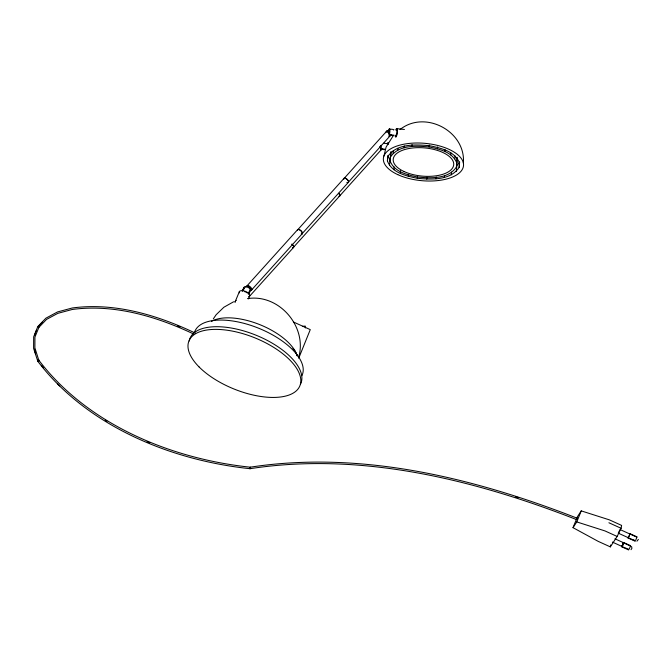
<?xml version="1.0" encoding="UTF-8"?>
<svg xmlns="http://www.w3.org/2000/svg" width="672" height="672" viewBox="0 0 672 672"><rect width="100%" height="100%" fill="white"/><g stroke="black" fill="none" stroke-linecap="round" stroke-linejoin="round"><path stroke-width="1.01" d="M380.52 147.815L380.528 145.891M389.206 133.804L389.231 128.99L392.969 129.41M388.87 134.249L388.811 129.814A3.2 0.739 -83.5 0 0 388.626 130.477M250.412 468.132L250.009 468.686C170.974 460.454 86.663 425.939 37.666 361.108L37.96 360.083M387.408 161.011L387.778 156.61C396.572 143.346 415.556 144.43 429.576 145.715C440.698 148.016 454.961 151.208 459.505 163.019L459.136 167.42C450.349 180.676 431.357 179.592 417.337 178.307C406.216 176.014 391.952 172.822 387.408 161.011L387.912 155.442L390.004 159.911L389.491 165.48M390.138 161.087L390.482 157.013C398.605 144.766 416.153 145.765 429.114 146.95C439.387 149.075 452.575 152.023 456.775 162.943L456.431 167.009C448.308 179.264 430.76 178.265 417.799 177.072C407.526 174.955 394.338 171.998 390.138 161.087L390.986 151.452M390.65 155.518L390.902 152.468M457.195 158.39L456.431 167.009M393.07 153.292L393.322 150.503M393.901 169.714L394.153 166.933M397.732 150.158L397.9 148.302M400.319 173.426L400.571 170.638M404.141 147.832L404.309 145.975M408.307 176.358L408.475 174.502M411.869 146.471L412.037 144.614M417.337 178.307L417.505 176.459M429.114 146.95L429.282 145.093M426.779 179.155L426.947 177.299M437.455 148.756L437.623 146.899M435.994 178.828L436.162 176.98M444.847 151.469L445.015 149.612M444.36 177.358L444.528 175.51M450.778 154.896L450.946 153.04M451.298 174.846L451.55 172.066M454.843 158.81L455.095 156.03M456.775 162.943L457.279 157.374M456.338 171.452L456.842 165.892L459.085 162.658M459.136 167.42L459.648 161.851M610.336 546.882L617.148 536.449L621.104 528.293L621.608 525.412L609.428 519.876L581.238 510.88L577.483 516.634L573.023 527.671L598.156 541.346L610.336 546.882L610.68 544.95M298.427 358.134C308.078 327.533 279.485 293.53 247.506 298.612M383.939 156.022L386.114 147.059L393.532 135.248M621.768 546.118L621.566 546.739L628.656 549.956M623.33 543.085L623.532 542.455L630.613 545.672M628.202 537.323L628.009 537.953L635.09 541.17M628.849 549.326L622.591 546.832M630.479 546.084L629.311 548.856M638.375 539.431L636.93 541.195M250.48 467.401L249.732 467.578L250.093 468.678C360.965 451.676 473.642 479.422 576.601 519.607L577.139 518.196C474.054 477.968 361.242 450.181 250.236 467.183L250.009 468.686M577.147 518.204L576.601 519.607M250.572 468.107L250.093 468.678M623.465 542.833L623.062 543.808M628.32 537.474L628.202 537.205M629.664 534.618L629.773 533.87M629.899 534.038L629.504 535.021M623.33 543.203L622.877 544.261M234.982 302.173L239.434 291.472M242.668 290.304L243.684 287.792A3.419 1.579 22 0 0 244.289 288.784M248.388 298.906L249.539 296.058M299.191 357.042L310.271 329.624L293.378 321.964M573.023 527.671L576.778 521.917L581.238 510.88M37.766 326.676L33.667 336.815L33.6 348.373L37.775 361.175L38.808 360.83L38.598 359.965M38.951 327.222L34.936 337.084L34.885 347.844L38.884 360.52L38.346 361.158M393.582 130.091L393.901 129.52M619.55 530.502L619.147 531.434M629.311 535.475L629.588 534.887M622.927 544.211L622.423 545.311M629.118 535.979L629.37 535.416M629.101 535.954L628.614 537.029M618.929 531.905L618.517 532.694M622.658 543.984L622.927 543.379M622.171 545.815L622.44 545.21M628.874 536.424L628.387 537.44M635.754 540.07L636.913 537.197L619.87 529.46M622.868 543.556L623.33 542.665M622.23 545.639L621.634 546.706M623.062 543.203L623.532 542.455M621.768 546.538L622.037 546M623.658 543.354L623.986 542.917L622.364 546.563M628.471 537.205L628.009 537.953M248.774 293.605L251.656 289.187L247.582 285.751L245.44 287.154M246.91 286.776L247.582 285.751M250.992 290.212L251.656 289.187M389.155 130.536A2.822 2.495 33.1 0 0 386.627 131.233L386.459 131.494A2.822 2.495 33.1 0 1 387.584 130.813M390.214 135.677L390.768 135.122A2.822 2.495 33.1 0 0 391.129 134.585M213.293 318.914L216.149 314.723L223.885 307.238L233.596 301.787M348.222 182.364L390.155 135.803A2.864 1.327 42 0 0 388.172 132.577A2.864 1.327 42 0 0 385.61 132.703M292.48 247.75A3.091 1.436 42 0 0 293.664 246.666A3.091 1.436 42 0 0 291.799 244.079A2.965 1.378 42 0 1 293.278 247.531L381.436 149.52A2.864 1.327 42 0 0 379.756 146.513M247.128 285.718L297.73 229.547M297.83 229.648L344.114 178.273M344.19 178.34L386.627 131.233M301.997 233.806L348.289 182.431M251.488 290.069L302.089 233.898M382.225 148.588L381.326 149.654L382.049 148.848M249.01 296.864L293.378 247.624M37.976 326.39L45.889 318.192L57.532 311.934L72.358 307.969C114.677 302.341 157.181 315 195.115 333.001M38.741 327.508L46.586 319.376L57.859 313.337L72.324 309.456C114.08 303.912 156.072 316.243 193.536 333.959M631.016 549.704L631.94 548.218L631.546 546.445M399.983 129.578C424.847 109.561 465.956 131.191 463.386 163.128M623.33 542.791L630.42 546.008M38.01 359.957C36.078 361.183 39.774 361.645 38.59 359.965M302.501 326.332L305.248 326.08L305.332 327.961M396.673 128.612L404.426 129.486M389.197 134.77C394.162 134.711 396.203 136.256 389.794 135.29M383.804 143.237L387.878 143.699M380.512 148.781C385.468 148.73 387.517 150.276 381.108 149.31M576.778 521.917L604.968 530.922L617.148 536.449M608.916 522.766L621.104 528.293M629.966 533.669L637.056 536.886M618.198 533.131L635.233 540.859M614.939 538.81L623.986 542.917M612.352 542.069L622.306 546.588M37.649 361.057L38.539 360.906L38.69 360.007M37.64 361.032L37.901 359.999L37.565 360.923M38.791 360.192L38.707 360.058C87.553 424.603 171.494 458.993 250.236 467.183L250.438 467.401M633.881 539.86L634.166 540.397M389.231 128.99A3.2 0.739 -83.5 0 1 389.92 130.469A3.2 0.739 -83.5 0 1 389.39 134.308M387.148 143.875A4.284 0.991 -83.5 0 1 388.567 143.867M387.458 144.127A3.2 0.739 -83.5 0 1 388.206 144.127M396.144 130.116A3.2 0.739 -83.5 0 1 396.967 132.863A3.2 0.739 -83.5 0 1 395.556 135.626M381.226 145.244A3.2 0.739 -83.5 0 1 380.705 148.319M292.933 348.365A47.846 22.823 13.6 0 1 297.251 356.017M395.842 129.864A4.284 0.991 -83.5 0 1 397.278 130.124A4.284 0.991 -83.5 0 1 396.421 136.349A4.284 0.991 -83.5 0 1 395.128 135.005M35.582 353.791A126.916 58.598 22 0 1 34.423 349.104M34.768 334.95A126.916 58.598 22 0 1 36.439 330.364M38.363 326.953A126.916 58.598 22 0 1 42.193 322.258M177.416 325.786A126.916 58.598 22 0 1 180.205 326.962M515.474 496.742A399.361 184.405 22 0 1 518.414 497.683M149.898 442.789A168.008 77.574 22 0 1 147.101 441.596M106.957 421.184A168.008 77.574 22 0 1 105.21 420.143M59.749 385.93A168.008 77.574 22 0 1 57.464 383.704M43.26 367.685A168.008 77.574 22 0 1 41.471 365.299M189.244 341.006A59.833 27.628 22 0 1 254.117 334.446A59.833 27.628 22 0 1 300.502 384.132M194.569 332.212A57.926 26.746 22 0 1 258.712 328.255A57.926 26.746 22 0 1 301.871 375.673M211.453 321.426A49.056 22.646 22 0 1 259.476 324.509A49.056 22.646 22 0 1 297.074 355.471M239.392 292.874A5.569 2.57 22 0 1 245.238 291.304A5.569 2.57 22 0 1 248.993 296.545M244.583 291.656A3.419 1.579 22 0 1 245.423 291.925M246.229 292.295A3.419 1.579 22 0 1 246.952 292.748M242.248 291.203A3.419 1.579 22 0 1 242.684 290.959L244.373 286.776A3.419 1.579 22 0 1 247.792 287.263A3.419 1.579 22 0 1 250.093 289.397L248.396 293.58A3.419 1.579 22 0 1 248.38 294.017M246.817 286.423A3.091 1.436 42 0 1 250.513 287.053A3.091 1.436 42 0 1 250.589 290.195M297.419 230.261A3.091 1.436 42 0 1 301.123 230.891A3.091 1.436 42 0 1 301.199 234.024M297.528 230.32A2.965 1.378 42 0 1 300.787 230.664A2.965 1.378 42 0 1 301.627 233.94M343.82 178.945A2.965 1.378 42 0 1 345.954 178.5A2.965 1.378 42 0 1 348.541 181.432A2.965 1.378 42 0 1 346.861 182.389M343.896 178.996A2.864 1.327 42 0 1 347.323 179.584A2.864 1.327 42 0 1 347.39 182.482M389.928 136.072A2.864 1.327 42 0 1 388.55 136.021M248.892 293.429A3.637 3.217 33.1 0 1 248.086 293.765M243.306 290.514A3.637 3.217 33.1 0 1 244.062 288.154M242.659 290.674A3.637 3.217 33.1 0 1 244.054 288.649M235.166 302.005A3.419 1.579 22 0 1 234.965 301.518M235.654 300.502A3.419 1.579 22 0 1 236.258 300.384M292.908 247.666A2.965 1.378 42 0 1 292.421 247.649M381.217 149.789A2.864 1.327 42 0 1 380.856 149.923M199.013 366.87A59.833 27.628 22 0 0 296.134 390.995A59.833 27.628 22 0 0 238.048 332.354A59.833 27.628 22 0 0 199.013 366.87M397.824 174.653A40.228 18.74 5.2 0 0 462.974 168A40.228 18.74 5.2 0 0 409.567 143.388A40.228 18.74 5.2 0 0 397.824 174.653M404.107 171.553A30.374 14.154 5.2 0 0 453.298 166.538A30.374 14.154 5.2 0 0 412.969 147.949A30.374 14.154 5.2 0 0 404.107 171.553M339.2 196.291A2.965 1.378 42 0 0 338.638 193.276A2.864 1.327 42 0 1 339.142 196.216"/></g></svg>
